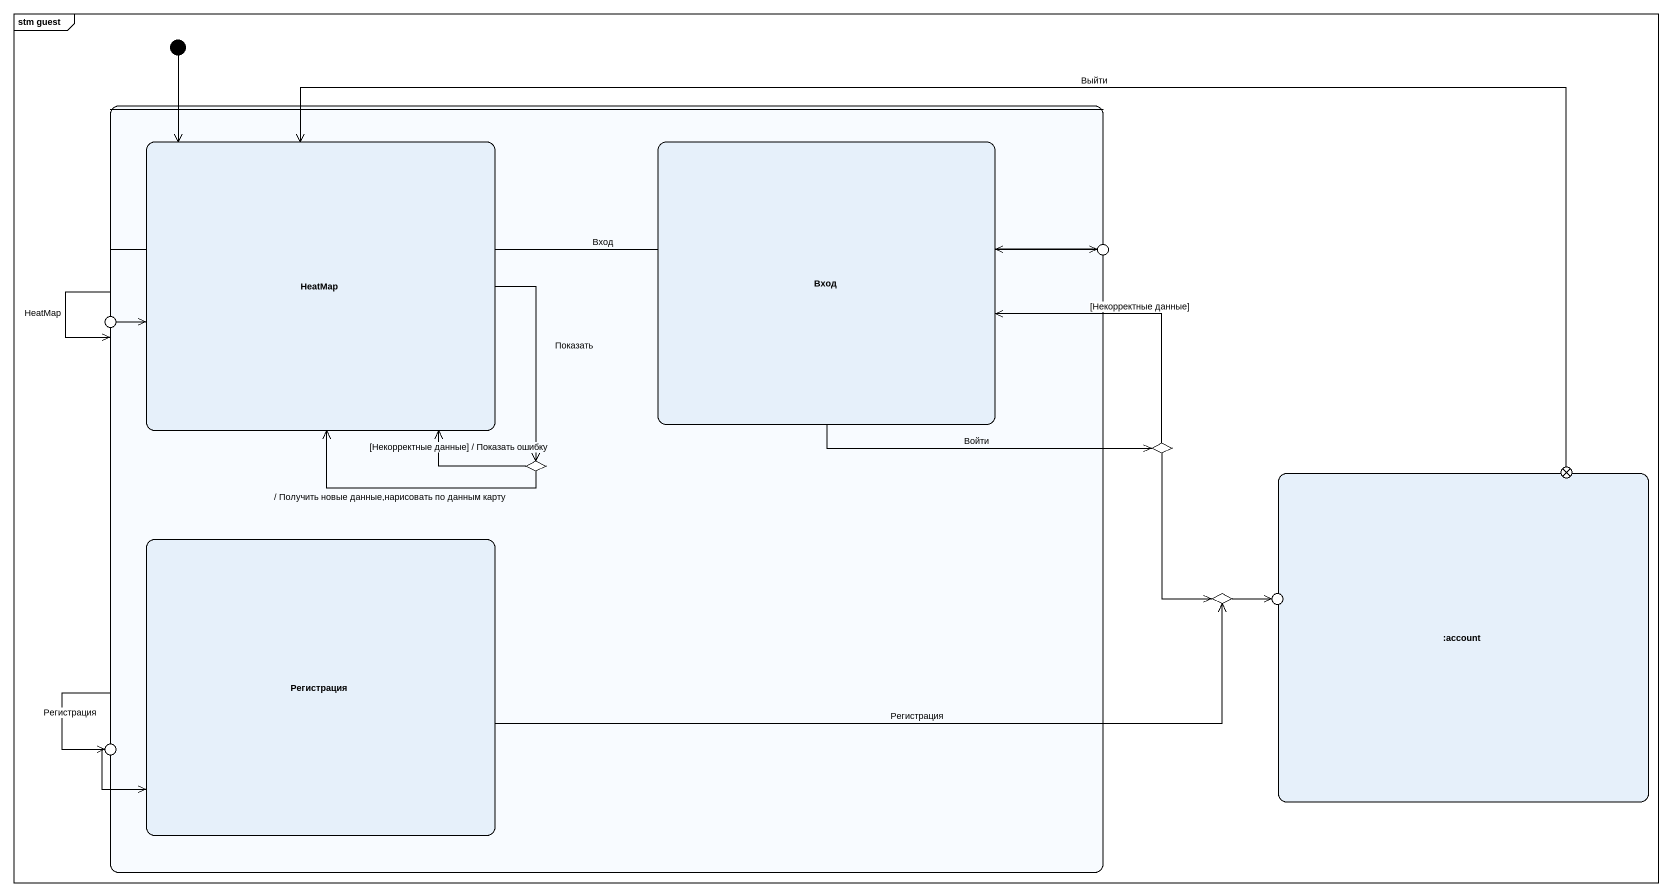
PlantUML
@startuml
mainframe stm guest
hide empty description
state initial1 <<start>>
state " " as state1 {
  state HeatMap
  state Вход
  state choice1 <<choice>>
  state Регистрация
}
state entry1 <<choice>>
state entry2 <<choice>>
state choice2 <<choice>>
state exit1 <<choice>>
state ":account" as account
state choice3 <<choice>>
state entry3 <<choice>>
state entry4 <<choice>>
initial1 --> HeatMap
state1 --> state1 : HeatMap
state1 -right-> entry1 : Вход
state1 -left-> entry4 : Регистрация
HeatMap --> choice1 : Показать
Вход -right-> choice2 : Войти
entry1 -left-> Вход
entry2 -right-> HeatMap
choice1 -up-> HeatMap : [Некорректные данные] / Показать ошибку
choice1 -up-> HeatMap : / Получить новые данные,нарисовать по данным карту
choice2 -left-> Вход : [Некорректные данные]
choice2 --> choice3
exit1 -left-> HeatMap : Выйти
Регистрация -right-> choice3 : Регистрация
choice3 -right-> entry3
entry4 -right-> Регистрация
@enduml
